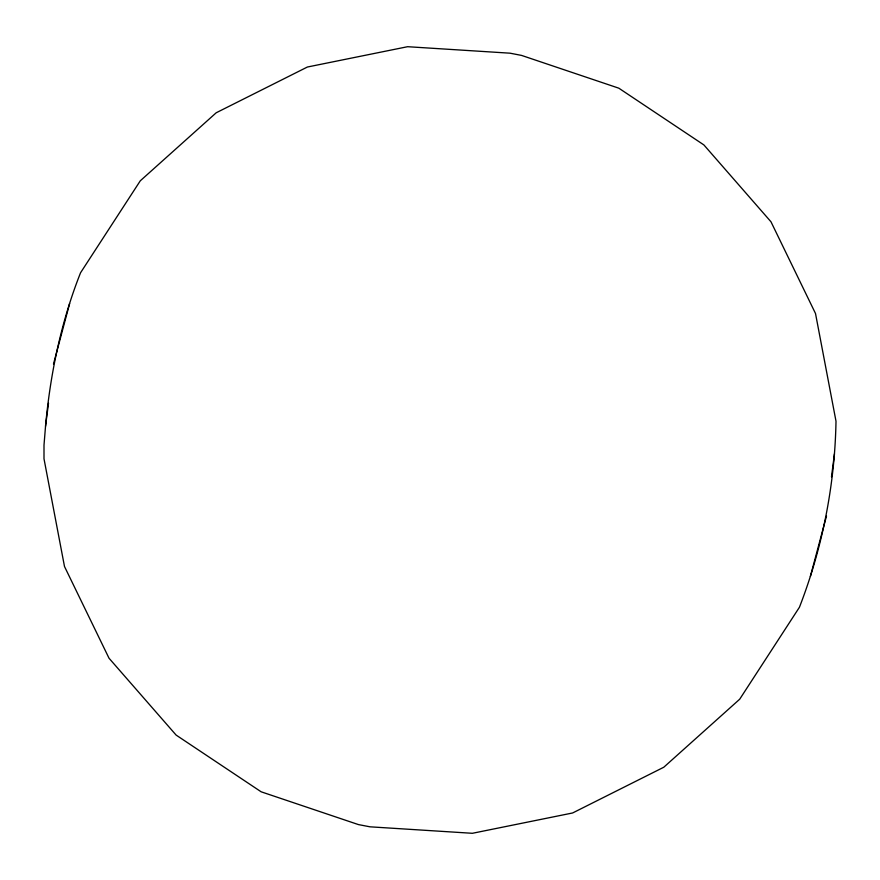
<?xml version="1.0" encoding="UTF-8"?>
<svg xmlns="http://www.w3.org/2000/svg" width="880" height="880" viewBox="0 0 880 880"><rect width="100%" height="100%" fill="white"/><g stroke="black" fill="none" stroke-linecap="round" stroke-linejoin="round"><path stroke-width="1.32" d="M45.54 426.151L44 445.148L44 458.788L64.493 566.489L109.021 658.218L176.099 735.064L261.173 791.813L358.424 824.582L369.974 826.815L472.384 833.294L572.605 812.977L663.784 767.239L739.706 699.204L799.436 607.255C822.404 548.108 834.889 484.649 836 421.212L815.507 313.511L770.979 221.782L703.901 144.936L618.827 88.187L521.576 55.418L510.026 53.185L407.616 46.706L307.395 67.023L216.216 112.761L140.294 180.796L80.564 272.745C61.127 321.695 50.303 373.78 45.54 426.151L48.521 403.095M831.479 476.905L834.46 453.849M69.63 303.556L53.493 364.023M810.37 576.444L826.507 515.977"/></g></svg>
